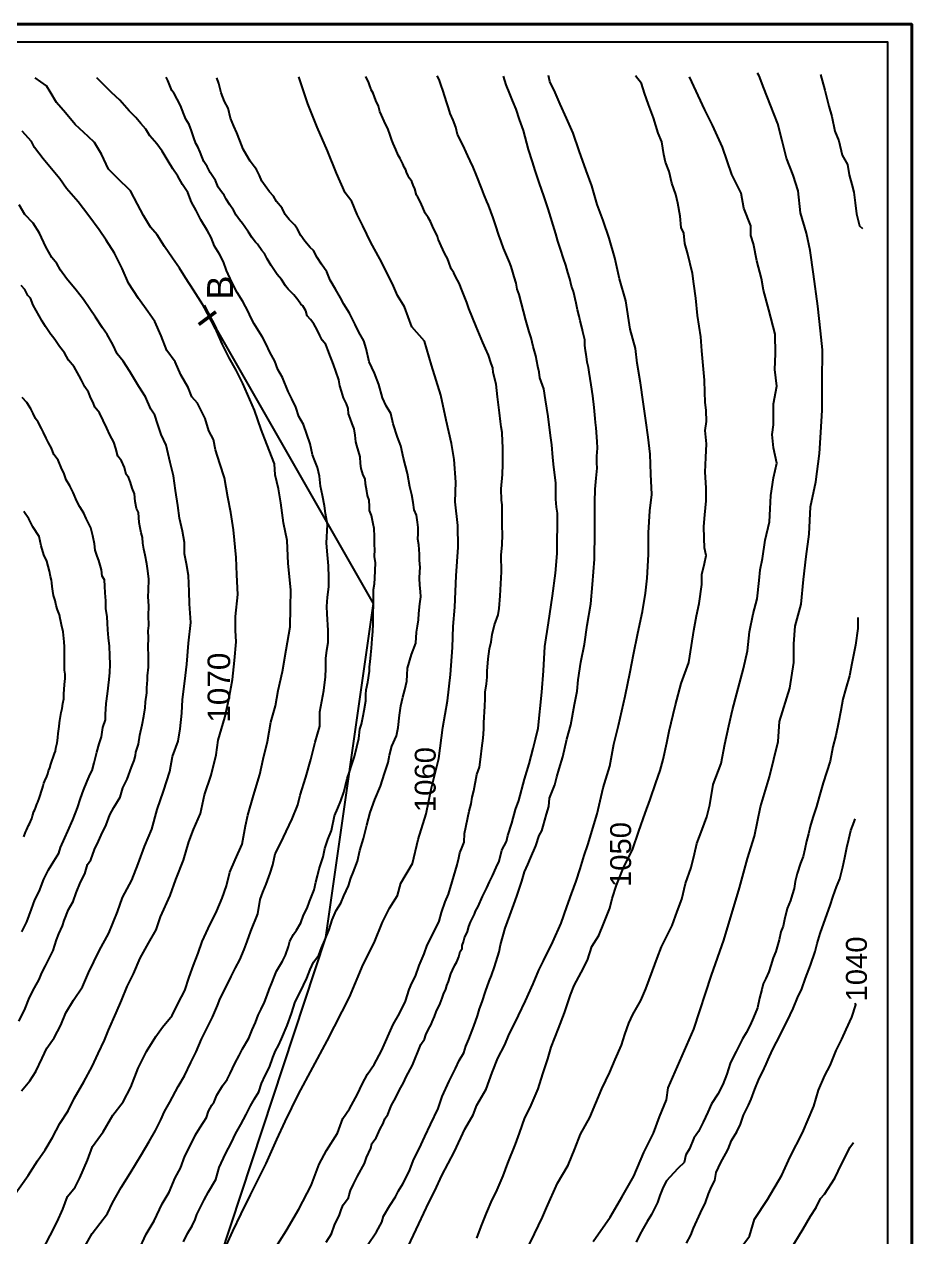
# Model space of a CAD drawing. Header units: millimetres. Extents: x 19067981 to 38137102, y 2652003 to 2652615.
# Drawn here: x 19068195.09 to 19068205.61, y 2652479.36 to 2652493.74 of the extents above; entities that cross this region are included whole.
import ezdxf

# ---------------------------------------------------------------- set-up
doc = ezdxf.new("R2010")
doc.units = ezdxf.units.MM
doc.layers.add('Layer1', color=7, linetype='Continuous', lineweight=50)
doc.styles.get("Standard").update_dxf_attribs({"font": 'arial.ttf'})

msp = doc.modelspace()

# ---------------------------------------------------------------- linework, layer by layer
at = {"color": 0, "lineweight": 40, "ltscale": 0.2}
msp.add_lwpolyline([(19068184.614, 2652493.739), (19068205.614, 2652493.739), (19068205.614, 2652464.039), (19068184.614, 2652464.039), (19068184.614, 2652493.739)], dxfattribs=at)
for points in [[(19068185.114, 2652465.013), (19068185.114, 2652493.532), (19068205.327, 2652493.532), (19068205.327, 2652465.013), (19068185.114, 2652465.013)], [(19068185.114, 2652465.013), (19068185.114, 2652493.532), (19068205.327, 2652493.532), (19068205.327, 2652465.013), (19068185.114, 2652465.013)], [(19068195.298, 2652479.186), (19068195.399, 2652479.375), (19068195.481, 2652479.539), (19068195.547, 2652479.688), (19068195.605, 2652479.837), (19068195.695, 2652479.948), (19068195.751, 2652480.058), (19068195.839, 2652480.271), (19068195.9, 2652480.43), (19068196.026, 2652480.607), (19068196.14, 2652480.804), (19068196.262, 2652480.961), (19068196.354, 2652481.134), (19068196.441, 2652481.359), (19068196.539, 2652481.558), (19068196.649, 2652481.735), (19068196.728, 2652481.848), (19068196.843, 2652481.983), (19068196.917, 2652482.13), (19068196.996, 2652482.28), (19068197.046, 2652482.439), (19068197.096, 2652482.582), (19068197.152, 2652482.725), (19068197.202, 2652482.863), (19068197.272, 2652483.018), (19068197.376, 2652483.226), (19068197.438, 2652483.375), (19068197.49, 2652483.521), (19068197.529, 2652483.684), (19068197.591, 2652483.829), (19068197.675, 2652484.018), (19068197.715, 2652484.233), (19068197.743, 2652484.361), (19068197.808, 2652484.593), (19068197.883, 2652484.844), (19068197.925, 2652485.025), (19068197.973, 2652485.232), (19068198.013, 2652485.463), (19068198.07, 2652485.655), (19068198.1, 2652485.838), (19068198.154, 2652486.063), (19068198.198, 2652486.322), (19068198.242, 2652486.592), (19068198.246, 2652486.817), (19068198.252, 2652487.034), (19068198.22, 2652487.343), (19068198.208, 2652487.616), (19068198.164, 2652487.827), (19068198.134, 2652488.062), (19068198.106, 2652488.229), (19068198.064, 2652488.396), (19068198.058, 2652488.528), (19068197.968, 2652488.759), (19068197.901, 2652488.934), (19068197.821, 2652489.163), (19068197.681, 2652489.48), (19068197.605, 2652489.638), (19068197.521, 2652489.785), (19068197.441, 2652489.94), (19068197.37, 2652490.105), (19068197.292, 2652490.263), (19068197.209, 2652490.41), (19068197.096, 2652490.587), (19068197.004, 2652490.732), (19068196.93, 2652490.848), (19068196.849, 2652490.965), (19068196.753, 2652491.102), (19068196.666, 2652491.241), (19068196.589, 2652491.332), (19068196.505, 2652491.47), (19068196.433, 2652491.605), (19068196.351, 2652491.762), (19068196.194, 2652491.918), (19068196.088, 2652492.019), (19068196.006, 2652492.198), (19068195.924, 2652492.337), (19068195.847, 2652492.409), (19068195.695, 2652492.552), (19068195.58, 2652492.687), (19068195.474, 2652492.811), (19068195.398, 2652492.936), (19068195.356, 2652493.008), (19068195.22, 2652493.105)], [(19068195.813, 2652479.252), (19068195.895, 2652479.398), (19068196.078, 2652479.635), (19068196.135, 2652479.764), (19068196.24, 2652479.944), (19068196.346, 2652480.115), (19068196.482, 2652480.338), (19068196.57, 2652480.49), (19068196.646, 2652480.621), (19068196.711, 2652480.748), (19068196.754, 2652480.847), (19068196.815, 2652480.958), (19068196.915, 2652481.142), (19068196.989, 2652481.271), (19068197.064, 2652481.427), (19068197.128, 2652481.554), (19068197.194, 2652481.705), (19068197.323, 2652481.966), (19068197.383, 2652482.105), (19068197.414, 2652482.185), (19068197.494, 2652482.341), (19068197.544, 2652482.449), (19068197.596, 2652482.548), (19068197.648, 2652482.645), (19068197.697, 2652482.767), (19068197.735, 2652482.861), (19068197.777, 2652482.983), (19068197.859, 2652483.191), (19068197.888, 2652483.359), (19068197.92, 2652483.446), (19068197.961, 2652483.543), (19068198.006, 2652483.672), (19068198.039, 2652483.771), (19068198.065, 2652483.9), (19068198.132, 2652484.033), (19068198.195, 2652484.165), (19068198.266, 2652484.315), (19068198.335, 2652484.481), (19068198.361, 2652484.598), (19068198.428, 2652484.81), (19068198.49, 2652485.019), (19068198.54, 2652485.224), (19068198.594, 2652485.416), (19068198.597, 2652485.586), (19068198.643, 2652485.84), (19068198.664, 2652486), (19068198.666, 2652486.099), (19068198.668, 2652486.217), (19068198.678, 2652486.318), (19068198.694, 2652486.406), (19068198.695, 2652486.55), (19068198.684, 2652486.748), (19068198.678, 2652486.836), (19068198.686, 2652486.946), (19068198.703, 2652487.066), (19068198.701, 2652487.18), (19068198.7, 2652487.318), (19068198.688, 2652487.448), (19068198.674, 2652487.587), (19068198.687, 2652487.808), (19068198.662, 2652487.938), (19068198.651, 2652488.028), (19068198.628, 2652488.151), (19068198.602, 2652488.261), (19068198.592, 2652488.379), (19068198.566, 2652488.481), (19068198.535, 2652488.561), (19068198.508, 2652488.634), (19068198.482, 2652488.764), (19068198.442, 2652488.88), (19068198.402, 2652488.992), (19068198.348, 2652489.088), (19068198.309, 2652489.197), (19068198.264, 2652489.296), (19068198.218, 2652489.384), (19068198.152, 2652489.549), (19068198.099, 2652489.643), (19068198.063, 2652489.744), (19068198.004, 2652489.852), (19068197.961, 2652489.947), (19068197.916, 2652490.029), (19068197.869, 2652490.104), (19068197.817, 2652490.185), (19068197.776, 2652490.261), (19068197.745, 2652490.332), (19068197.683, 2652490.452), (19068197.617, 2652490.558), (19068197.553, 2652490.681), (19068197.489, 2652490.818), (19068197.453, 2652490.923), (19068197.405, 2652491.013), (19068197.345, 2652491.109), (19068197.308, 2652491.21), (19068197.262, 2652491.289), (19068197.186, 2652491.421), (19068197.129, 2652491.531), (19068197.072, 2652491.631), (19068197.029, 2652491.742), (19068196.967, 2652491.84), (19068196.912, 2652491.939), (19068196.854, 2652492.023), (19068196.798, 2652492.117), (19068196.724, 2652492.233), (19068196.661, 2652492.319), (19068196.58, 2652492.414), (19068196.531, 2652492.493), (19068196.474, 2652492.563), (19068196.412, 2652492.635), (19068196.335, 2652492.712), (19068196.224, 2652492.839), (19068196.127, 2652492.928), (19068196.049, 2652493.004), (19068195.953, 2652493.102)], [(19068196.447, 2652479.195), (19068196.538, 2652479.39), (19068196.631, 2652479.548), (19068196.727, 2652479.752), (19068196.807, 2652479.888), (19068196.881, 2652480.06), (19068196.943, 2652480.176), (19068196.996, 2652480.317), (19068197.068, 2652480.461), (19068197.122, 2652480.57), (19068197.173, 2652480.653), (19068197.215, 2652480.721), (19068197.253, 2652480.775), (19068197.277, 2652480.849), (19068197.316, 2652480.921), (19068197.341, 2652480.961), (19068197.374, 2652481.041), (19068197.44, 2652481.15), (19068197.496, 2652481.226), (19068197.534, 2652481.298), (19068197.589, 2652481.417), (19068197.638, 2652481.511), (19068197.677, 2652481.588), (19068197.755, 2652481.715), (19068197.792, 2652481.813), (19068197.833, 2652481.903), (19068197.865, 2652481.988), (19068197.9, 2652482.06), (19068197.938, 2652482.144), (19068197.972, 2652482.224), (19068197.994, 2652482.291), (19068198.032, 2652482.379), (19068198.058, 2652482.451), (19068198.083, 2652482.512), (19068198.119, 2652482.568), (19068198.153, 2652482.627), (19068198.188, 2652482.7), (19068198.223, 2652482.802), (19068198.241, 2652482.865), (19068198.283, 2652482.946), (19068198.318, 2652482.996), (19068198.369, 2652483.082), (19068198.403, 2652483.176), (19068198.444, 2652483.256), (19068198.472, 2652483.337), (19068198.527, 2652483.473), (19068198.55, 2652483.566), (19068198.567, 2652483.642), (19068198.586, 2652483.723), (19068198.634, 2652483.868), (19068198.655, 2652483.965), (19068198.691, 2652484.072), (19068198.732, 2652484.178), (19068198.769, 2652484.353), (19068198.81, 2652484.443), (19068198.843, 2652484.531), (19068198.88, 2652484.634), (19068198.9, 2652484.712), (19068198.92, 2652484.795), (19068198.947, 2652484.875), (19068198.971, 2652484.948), (19068199.005, 2652485.056), (19068199.033, 2652485.169), (19068199.057, 2652485.271), (19068199.071, 2652485.379), (19068199.091, 2652485.44), (19068199.11, 2652485.54), (19068199.123, 2652485.603), (19068199.139, 2652485.716), (19068199.141, 2652485.792), (19068199.144, 2652485.848), (19068199.166, 2652485.939), (19068199.184, 2652486.068), (19068199.184, 2652486.119), (19068199.193, 2652486.179), (19068199.201, 2652486.262), (19068199.207, 2652486.342), (19068199.217, 2652486.45), (19068199.223, 2652486.537), (19068199.227, 2652486.628), (19068199.226, 2652486.712), (19068199.228, 2652486.754), (19068199.23, 2652486.855), (19068199.231, 2652486.941), (19068199.231, 2652487.037), (19068199.243, 2652487.104), (19068199.249, 2652487.171), (19068199.252, 2652487.261), (19068199.254, 2652487.354), (19068199.245, 2652487.426), (19068199.246, 2652487.511), (19068199.243, 2652487.564), (19068199.243, 2652487.666), (19068199.239, 2652487.758), (19068199.227, 2652487.815), (19068199.217, 2652487.873), (19068199.207, 2652487.915), (19068199.184, 2652487.974), (19068199.186, 2652488.022), (19068199.179, 2652488.096), (19068199.162, 2652488.149), (19068199.151, 2652488.204), (19068199.135, 2652488.288), (19068199.132, 2652488.349), (19068199.109, 2652488.393), (19068199.087, 2652488.472), (19068199.077, 2652488.532), (19068199.072, 2652488.611), (19068199.052, 2652488.677), (19068199.036, 2652488.743), (19068199.024, 2652488.786), (19068199.016, 2652488.867), (19068199.001, 2652488.941), (19068198.978, 2652489.002), (19068198.957, 2652489.066), (19068198.935, 2652489.121), (19068198.93, 2652489.181), (19068198.911, 2652489.237), (19068198.877, 2652489.31), (19068198.853, 2652489.387), (19068198.834, 2652489.453), (19068198.82, 2652489.523), (19068198.787, 2652489.627), (19068198.759, 2652489.704), (19068198.736, 2652489.754), (19068198.72, 2652489.794), (19068198.691, 2652489.878), (19068198.668, 2652489.94), (19068198.623, 2652489.994), (19068198.595, 2652490.05), (19068198.565, 2652490.116), (19068198.524, 2652490.186), (19068198.484, 2652490.239), (19068198.447, 2652490.28), (19068198.428, 2652490.341), (19068198.395, 2652490.4), (19068198.372, 2652490.42), (19068198.333, 2652490.471), (19068198.288, 2652490.529), (19068198.221, 2652490.598), (19068198.19, 2652490.639), (19068198.141, 2652490.712), (19068198.091, 2652490.771), (19068198.049, 2652490.832), (19068198.018, 2652490.878), (19068197.972, 2652490.958), (19068197.938, 2652491.021), (19068197.906, 2652491.057), (19068197.858, 2652491.13), (19068197.832, 2652491.153), (19068197.795, 2652491.207), (19068197.748, 2652491.275), (19068197.706, 2652491.335), (19068197.677, 2652491.376), (19068197.642, 2652491.421), (19068197.605, 2652491.477), (19068197.571, 2652491.535), (19068197.53, 2652491.598), (19068197.486, 2652491.666), (19068197.46, 2652491.712), (19068197.428, 2652491.752), (19068197.391, 2652491.808), (19068197.357, 2652491.885), (19068197.32, 2652491.947), (19068197.295, 2652491.981), (19068197.258, 2652492.054), (19068197.219, 2652492.111), (19068197.198, 2652492.169), (19068197.177, 2652492.222), (19068197.149, 2652492.284), (19068197.125, 2652492.323), (19068197.1, 2652492.393), (19068197.075, 2652492.476), (19068197.048, 2652492.549), (19068197.005, 2652492.612), (19068196.981, 2652492.672), (19068196.944, 2652492.775), (19068196.902, 2652492.851), (19068196.868, 2652492.916), (19068196.84, 2652492.953), (19068196.795, 2652493.07), (19068196.775, 2652493.113)], [(19068196.977, 2652479.302), (19068197.027, 2652479.4), (19068197.08, 2652479.49), (19068197.119, 2652479.567), (19068197.138, 2652479.623), (19068197.174, 2652479.697), (19068197.223, 2652479.799), (19068197.276, 2652479.893), (19068197.362, 2652480.04), (19068197.4, 2652480.183), (19068197.478, 2652480.346), (19068197.548, 2652480.478), (19068197.596, 2652480.58), (19068197.659, 2652480.693), (19068197.722, 2652480.809), (19068197.773, 2652480.915), (19068197.82, 2652480.996), (19068197.873, 2652481.081), (19068197.904, 2652481.18), (19068197.946, 2652481.274), (19068197.998, 2652481.371), (19068198.04, 2652481.487), (19068198.07, 2652481.565), (19068198.104, 2652481.627), (19068198.139, 2652481.708), (19068198.207, 2652481.866), (19068198.261, 2652482.007), (19068198.304, 2652482.147), (19068198.341, 2652482.22), (19068198.402, 2652482.345), (19068198.443, 2652482.429), (19068198.48, 2652482.532), (19068198.522, 2652482.616), (19068198.582, 2652482.699), (19068198.617, 2652482.787), (19068198.655, 2652482.879), (19068198.708, 2652483.006), (19068198.741, 2652483.118), (19068198.789, 2652483.23), (19068198.845, 2652483.317), (19068198.879, 2652483.405), (19068198.937, 2652483.522), (19068198.964, 2652483.614), (19068198.989, 2652483.682), (19068199.042, 2652483.816), (19068199.068, 2652483.943), (19068199.112, 2652484.082), (19068199.153, 2652484.24), (19068199.192, 2652484.393), (19068199.247, 2652484.545), (19068199.313, 2652484.705), (19068199.361, 2652484.855), (19068199.407, 2652484.985), (19068199.42, 2652485.073), (19068199.449, 2652485.178), (19068199.504, 2652485.299), (19068199.525, 2652485.401), (19068199.542, 2652485.545), (19068199.557, 2652485.657), (19068199.58, 2652485.759), (19068199.605, 2652485.846), (19068199.627, 2652485.949), (19068199.63, 2652486.024), (19068199.636, 2652486.104), (19068199.683, 2652486.264), (19068199.734, 2652486.401), (19068199.743, 2652486.53), (19068199.754, 2652486.603), (19068199.764, 2652486.678), (19068199.768, 2652486.753), (19068199.782, 2652486.867), (19068199.793, 2652486.948), (19068199.788, 2652487.011), (19068199.782, 2652487.086), (19068199.779, 2652487.169), (19068199.78, 2652487.245), (19068199.784, 2652487.297), (19068199.777, 2652487.385), (19068199.778, 2652487.456), (19068199.77, 2652487.565), (19068199.759, 2652487.632), (19068199.761, 2652487.699), (19068199.761, 2652487.772), (19068199.754, 2652487.835), (19068199.742, 2652487.916), (19068199.715, 2652487.979), (19068199.701, 2652488.068), (19068199.687, 2652488.16), (19068199.663, 2652488.255), (19068199.636, 2652488.41), (19068199.587, 2652488.594), (19068199.556, 2652488.74), (19068199.515, 2652488.842), (19068199.466, 2652489.002), (19068199.437, 2652489.123), (19068199.381, 2652489.216), (19068199.337, 2652489.31), (19068199.297, 2652489.468), (19068199.243, 2652489.602), (19068199.18, 2652489.735), (19068199.143, 2652489.892), (19068199.116, 2652489.986), (19068199.059, 2652490.087), (19068199.013, 2652490.178), (19068198.947, 2652490.314), (19068198.882, 2652490.42), (19068198.841, 2652490.494), (19068198.782, 2652490.598), (19068198.718, 2652490.705), (19068198.679, 2652490.803), (19068198.615, 2652490.894), (19068198.565, 2652490.975), (19068198.522, 2652491.058), (19068198.481, 2652491.093), (19068198.418, 2652491.168), (19068198.369, 2652491.235), (19068198.331, 2652491.308), (19068198.298, 2652491.357), (19068198.232, 2652491.422), (19068198.186, 2652491.484), (19068198.15, 2652491.558), (19068198.082, 2652491.636), (19068198.045, 2652491.701), (19068197.999, 2652491.752), (19068197.949, 2652491.822), (19068197.908, 2652491.88), (19068197.882, 2652491.947), (19068197.846, 2652492.017), (19068197.815, 2652492.054), (19068197.771, 2652492.115), (19068197.731, 2652492.183), (19068197.687, 2652492.256), (19068197.647, 2652492.361), (19068197.61, 2652492.45), (19068197.577, 2652492.529), (19068197.538, 2652492.626), (19068197.507, 2652492.742), (19068197.464, 2652492.824), (19068197.427, 2652492.927), (19068197.397, 2652493.037), (19068197.375, 2652493.104)], [(19068197.449, 2652479.176), (19068197.564, 2652479.426), (19068197.663, 2652479.633), (19068197.774, 2652479.859), (19068197.96, 2652480.23), (19068198.086, 2652480.516), (19068198.184, 2652480.729), (19068198.341, 2652481.053), (19068198.683, 2652481.684), (19068198.948, 2652482.201), (19068199.109, 2652482.59), (19068199.24, 2652482.847), (19068199.338, 2652483.09), (19068199.422, 2652483.257), (19068199.517, 2652483.407), (19068199.557, 2652483.555), (19068199.694, 2652483.787), (19068199.763, 2652484.073), (19068199.857, 2652484.375), (19068199.921, 2652484.685), (19068200.005, 2652485.032), (19068200.053, 2652485.401), (19068200.109, 2652485.714), (19068200.146, 2652486.03), (19068200.167, 2652486.348), (19068200.178, 2652486.596), (19068200.195, 2652486.825), (19068200.214, 2652487.2), (19068200.237, 2652487.54), (19068200.23, 2652487.796), (19068200.2, 2652488.076), (19068200.209, 2652488.309), (19068200.188, 2652488.579), (19068200.158, 2652488.769), (19068200.092, 2652489.046), (19068200.03, 2652489.339), (19068199.919, 2652489.695), (19068199.837, 2652489.979), (19068199.686, 2652490.15), (19068199.601, 2652490.389), (19068199.516, 2652490.524), (19068199.457, 2652490.662), (19068199.306, 2652490.956), (19068199.2, 2652491.151), (19068199.106, 2652491.348), (19068199.038, 2652491.482), (19068198.975, 2652491.639), (19068198.897, 2652491.74), (19068198.795, 2652491.975), (19068198.687, 2652492.238), (19068198.562, 2652492.517), (19068198.454, 2652492.796), (19068198.347, 2652493.117)], [(19068198.045, 2652479.193), (19068198.197, 2652479.433), (19068198.345, 2652479.688), (19068198.491, 2652479.969), (19068198.588, 2652480.221), (19068198.673, 2652480.385), (19068198.805, 2652480.589), (19068198.868, 2652480.764), (19068198.948, 2652480.878), (19068199.042, 2652481.05), (19068199.096, 2652481.17), (19068199.162, 2652481.288), (19068199.239, 2652481.405), (19068199.328, 2652481.565), (19068199.464, 2652481.879), (19068199.539, 2652482.008), (19068199.613, 2652482.154), (19068199.655, 2652482.294), (19068199.688, 2652482.367), (19068199.731, 2652482.45), (19068199.773, 2652482.578), (19068199.831, 2652482.714), (19068199.87, 2652482.82), (19068199.957, 2652482.988), (19068200.01, 2652483.103), (19068200.039, 2652483.207), (19068200.083, 2652483.332), (19068200.12, 2652483.425), (19068200.165, 2652483.571), (19068200.225, 2652483.77), (19068200.242, 2652483.853), (19068200.254, 2652483.914), (19068200.282, 2652483.979), (19068200.305, 2652484.041), (19068200.309, 2652484.142), (19068200.368, 2652484.408), (19068200.389, 2652484.493), (19068200.402, 2652484.574), (19068200.42, 2652484.647), (19068200.458, 2652484.841), (19068200.487, 2652484.931), (19068200.506, 2652485.053), (19068200.515, 2652485.154), (19068200.531, 2652485.273), (19068200.54, 2652485.379), (19068200.54, 2652485.456), (19068200.553, 2652485.653), (19068200.554, 2652485.738), (19068200.557, 2652485.818), (19068200.571, 2652485.918), (19068200.58, 2652485.998), (19068200.58, 2652486.069), (19068200.591, 2652486.215), (19068200.606, 2652486.331), (19068200.629, 2652486.416), (19068200.639, 2652486.504), (19068200.665, 2652486.619), (19068200.71, 2652486.734), (19068200.723, 2652486.809), (19068200.735, 2652486.963), (19068200.748, 2652487.246), (19068200.746, 2652487.444), (19068200.757, 2652487.565), (19068200.76, 2652487.688), (19068200.759, 2652487.791), (19068200.758, 2652487.88), (19068200.756, 2652488.04), (19068200.748, 2652488.094), (19068200.746, 2652488.228), (19068200.76, 2652488.4), (19068200.765, 2652488.524), (19068200.764, 2652488.724), (19068200.762, 2652488.791), (19068200.756, 2652488.896), (19068200.744, 2652488.965), (19068200.737, 2652489.027), (19068200.727, 2652489.13), (19068200.702, 2652489.319), (19068200.686, 2652489.471), (19068200.652, 2652489.609), (19068200.646, 2652489.666), (19068200.629, 2652489.718), (19068200.597, 2652489.816), (19068200.559, 2652489.893), (19068200.529, 2652489.966), (19068200.451, 2652490.155), (19068200.363, 2652490.37), (19068200.337, 2652490.441), (19068200.324, 2652490.48), (19068200.283, 2652490.579), (19068200.267, 2652490.619), (19068200.25, 2652490.662), (19068200.206, 2652490.747), (19068200.184, 2652490.791), (19068200.154, 2652490.84), (19068200.124, 2652490.918), (19068200.111, 2652490.96), (19068200.095, 2652490.989), (19068200.068, 2652491.032), (19068200.017, 2652491.148), (19068200, 2652491.192), (19068199.989, 2652491.222), (19068199.968, 2652491.273), (19068199.943, 2652491.315), (19068199.906, 2652491.399), (19068199.879, 2652491.448), (19068199.846, 2652491.5), (19068199.818, 2652491.566), (19068199.787, 2652491.639), (19068199.758, 2652491.689), (19068199.743, 2652491.713), (19068199.721, 2652491.789), (19068199.704, 2652491.83), (19068199.686, 2652491.876), (19068199.655, 2652491.918), (19068199.643, 2652491.943), (19068199.625, 2652491.986), (19068199.614, 2652492.013), (19068199.596, 2652492.045), (19068199.579, 2652492.082), (19068199.548, 2652492.146), (19068199.526, 2652492.187), (19068199.496, 2652492.253), (19068199.465, 2652492.325), (19068199.45, 2652492.363), (19068199.43, 2652492.424), (19068199.401, 2652492.501), (19068199.38, 2652492.545), (19068199.36, 2652492.588), (19068199.328, 2652492.659), (19068199.308, 2652492.705), (19068199.292, 2652492.767), (19068199.259, 2652492.836), (19068199.229, 2652492.922), (19068199.203, 2652492.963), (19068199.199, 2652492.977), (19068199.19, 2652493.008), (19068199.176, 2652493.043), (19068199.141, 2652493.119)], [(19068198.67, 2652479.296), (19068198.733, 2652479.397), (19068198.771, 2652479.497), (19068198.829, 2652479.621), (19068198.848, 2652479.679), (19068198.871, 2652479.738), (19068198.934, 2652479.823), (19068198.943, 2652479.86), (19068198.959, 2652479.909), (19068198.994, 2652479.985), (19068199.042, 2652480.081), (19068199.124, 2652480.23), (19068199.149, 2652480.301), (19068199.202, 2652480.411), (19068199.211, 2652480.468), (19068199.265, 2652480.533), (19068199.312, 2652480.639), (19068199.345, 2652480.703), (19068199.367, 2652480.76), (19068199.401, 2652480.812), (19068199.429, 2652480.881), (19068199.447, 2652480.92), (19068199.494, 2652481.006), (19068199.54, 2652481.102), (19068199.589, 2652481.187), (19068199.621, 2652481.258), (19068199.693, 2652481.394), (19068199.793, 2652481.64), (19068199.836, 2652481.705), (19068199.852, 2652481.755), (19068199.885, 2652481.822), (19068199.915, 2652481.876), (19068199.928, 2652481.91), (19068199.955, 2652481.974), (19068199.975, 2652482.027), (19068200.022, 2652482.128), (19068200.047, 2652482.19), (19068200.061, 2652482.239), (19068200.091, 2652482.295), (19068200.102, 2652482.342), (19068200.121, 2652482.389), (19068200.149, 2652482.477), (19068200.167, 2652482.521), (19068200.196, 2652482.581), (19068200.218, 2652482.62), (19068200.244, 2652482.68), (19068200.26, 2652482.743), (19068200.282, 2652482.78), (19068200.284, 2652482.815), (19068200.299, 2652482.859), (19068200.312, 2652482.907), (19068200.348, 2652482.98), (19068200.364, 2652483.038), (19068200.384, 2652483.09), (19068200.407, 2652483.139), (19068200.431, 2652483.186), (19068200.443, 2652483.223), (19068200.458, 2652483.251), (19068200.472, 2652483.276), (19068200.523, 2652483.396), (19068200.577, 2652483.499), (19068200.607, 2652483.568), (19068200.644, 2652483.641), (19068200.685, 2652483.739), (19068200.721, 2652483.813), (19068200.754, 2652483.944), (19068200.807, 2652484.049), (19068200.825, 2652484.118), (19068200.871, 2652484.264), (19068200.916, 2652484.429), (19068200.955, 2652484.536), (19068201.022, 2652484.789), (19068201.079, 2652484.967), (19068201.125, 2652485.152), (19068201.152, 2652485.26), (19068201.184, 2652485.39), (19068201.226, 2652485.819), (19068201.248, 2652486.07), (19068201.264, 2652486.359), (19068201.306, 2652486.642), (19068201.354, 2652486.961), (19068201.388, 2652487.231), (19068201.411, 2652487.465), (19068201.415, 2652487.941), (19068201.403, 2652488.011), (19068201.393, 2652488.109), (19068201.392, 2652488.302), (19068201.372, 2652488.488), (19068201.357, 2652488.602), (19068201.345, 2652488.752), (19068201.332, 2652488.863), (19068201.303, 2652489.086), (19068201.27, 2652489.284), (19068201.251, 2652489.414), (19068201.206, 2652489.546), (19068201.195, 2652489.612), (19068201.181, 2652489.681), (19068201.158, 2652489.808), (19068201.127, 2652489.916), (19068201.1, 2652490.02), (19068201.077, 2652490.09), (19068201.038, 2652490.228), (19068200.96, 2652490.534), (19068200.936, 2652490.599), (19068200.923, 2652490.667), (19068200.9, 2652490.743), (19068200.885, 2652490.799), (19068200.864, 2652490.868), (19068200.843, 2652490.919), (19068200.774, 2652491.085), (19068200.744, 2652491.163), (19068200.718, 2652491.238), (19068200.679, 2652491.36), (19068200.651, 2652491.444), (19068200.594, 2652491.594), (19068200.574, 2652491.638), (19068200.542, 2652491.724), (19068200.515, 2652491.788), (19068200.45, 2652491.957), (19068200.413, 2652492.045), (19068200.379, 2652492.121), (19068200.349, 2652492.178), (19068200.329, 2652492.223), (19068200.296, 2652492.301), (19068200.229, 2652492.43), (19068200.209, 2652492.518), (19068200.178, 2652492.602), (19068200.139, 2652492.681), (19068200.12, 2652492.748), (19068200.103, 2652492.806), (19068200.055, 2652492.958), (19068200.034, 2652493.011), (19068200.011, 2652493.084), (19068199.986, 2652493.126)], [(19068199.159, 2652479.263), (19068199.268, 2652479.419), (19068199.329, 2652479.532), (19068199.35, 2652479.605), (19068199.425, 2652479.731), (19068199.491, 2652479.836), (19068199.528, 2652479.904), (19068199.58, 2652479.99), (19068199.654, 2652480.136), (19068199.711, 2652480.279), (19068199.772, 2652480.404), (19068199.842, 2652480.55), (19068199.907, 2652480.694), (19068199.997, 2652480.883), (19068200.047, 2652481.025), (19068200.128, 2652481.204), (19068200.206, 2652481.356), (19068200.247, 2652481.452), (19068200.302, 2652481.543), (19068200.325, 2652481.619), (19068200.364, 2652481.705), (19068200.421, 2652481.859), (19068200.466, 2652481.98), (19068200.488, 2652482.064), (19068200.521, 2652482.146), (19068200.558, 2652482.271), (19068200.605, 2652482.391), (19068200.633, 2652482.458), (19068200.665, 2652482.56), (19068200.721, 2652482.739), (19068200.738, 2652482.823), (19068200.795, 2652483.02), (19068200.849, 2652483.169), (19068200.896, 2652483.301), (19068200.933, 2652483.401), (19068200.99, 2652483.578), (19068201.024, 2652483.69), (19068201.062, 2652483.776), (19068201.094, 2652483.849), (19068201.155, 2652483.997), (19068201.197, 2652484.121), (19068201.226, 2652484.175), (19068201.243, 2652484.229), (19068201.284, 2652484.372), (19068201.309, 2652484.461), (19068201.32, 2652484.563), (19068201.383, 2652484.721), (19068201.406, 2652484.815), (19068201.432, 2652484.908), (19068201.475, 2652485.052), (19068201.523, 2652485.261), (19068201.573, 2652485.431), (19068201.615, 2652485.674), (19068201.648, 2652485.83), (19068201.658, 2652485.966), (19068201.692, 2652486.173), (19068201.735, 2652486.389), (19068201.764, 2652486.613), (19068201.807, 2652486.865), (19068201.827, 2652487.096), (19068201.851, 2652487.397), (19068201.858, 2652487.725), (19068201.857, 2652487.868), (19068201.857, 2652488.07), (19068201.861, 2652488.227), (19068201.873, 2652488.356), (19068201.884, 2652488.473), (19068201.879, 2652488.537), (19068201.88, 2652488.617), (19068201.886, 2652488.713), (19068201.883, 2652488.79), (19068201.872, 2652488.952), (19068201.864, 2652489.017), (19068201.861, 2652489.065), (19068201.85, 2652489.194), (19068201.831, 2652489.333), (19068201.812, 2652489.464), (19068201.791, 2652489.613), (19068201.78, 2652489.668), (19068201.767, 2652489.73), (19068201.76, 2652489.767), (19068201.754, 2652489.823), (19068201.744, 2652489.868), (19068201.738, 2652489.935), (19068201.736, 2652489.997), (19068201.714, 2652490.09), (19068201.707, 2652490.13), (19068201.682, 2652490.224), (19068201.67, 2652490.278), (19068201.652, 2652490.353), (19068201.636, 2652490.431), (19068201.602, 2652490.568), (19068201.578, 2652490.635), (19068201.558, 2652490.719), (19068201.535, 2652490.796), (19068201.511, 2652490.881), (19068201.486, 2652490.961), (19068201.449, 2652491.073), (19068201.419, 2652491.168), (19068201.394, 2652491.255), (19068201.304, 2652491.552), (19068201.257, 2652491.694), (19068201.197, 2652491.864), (19068201.149, 2652492.004), (19068201.116, 2652492.108), (19068201.069, 2652492.255), (19068201.01, 2652492.481), (19068200.965, 2652492.609), (19068200.923, 2652492.733), (19068200.88, 2652492.836), (19068200.85, 2652492.915), (19068200.805, 2652493.02), (19068200.772, 2652493.123)], [(19068199.642, 2652479.245), (19068199.768, 2652479.513), (19068199.888, 2652479.768), (19068199.958, 2652479.907), (19068200.041, 2652480.086), (19068200.194, 2652480.373), (19068200.316, 2652480.637), (19068200.413, 2652480.805), (19068200.458, 2652480.922), (19068200.568, 2652481.111), (19068200.637, 2652481.308), (19068200.705, 2652481.479), (19068200.789, 2652481.637), (19068200.832, 2652481.744), (19068200.953, 2652481.985), (19068201.035, 2652482.158), (19068201.124, 2652482.359), (19068201.194, 2652482.522), (19068201.247, 2652482.633), (19068201.36, 2652482.86), (19068201.457, 2652483.08), (19068201.526, 2652483.275), (19068201.579, 2652483.428), (19068201.635, 2652483.577), (19068201.682, 2652483.723), (19068201.73, 2652483.882), (19068201.774, 2652484.009), (19068201.883, 2652484.376), (19068201.957, 2652484.683), (19068202.036, 2652484.94), (19068202.082, 2652485.201), (19068202.135, 2652485.425), (19068202.215, 2652485.771), (19068202.274, 2652486.061), (19068202.316, 2652486.265), (19068202.365, 2652486.519), (19068202.42, 2652486.776), (19068202.456, 2652486.992), (19068202.477, 2652487.17), (19068202.491, 2652487.45), (19068202.492, 2652487.71), (19068202.508, 2652487.968), (19068202.532, 2652488.163), (19068202.52, 2652488.402), (19068202.511, 2652488.642), (19068202.489, 2652488.844), (19068202.46, 2652489.039), (19068202.431, 2652489.26), (19068202.396, 2652489.485), (19068202.359, 2652489.722), (19068202.338, 2652489.893), (19068202.275, 2652490.123), (19068202.223, 2652490.459), (19068202.147, 2652490.721), (19068202.092, 2652490.968), (19068202.026, 2652491.201), (19068201.955, 2652491.41), (19068201.885, 2652491.601), (19068201.82, 2652491.821), (19068201.754, 2652492.006), (19068201.669, 2652492.238), (19068201.6, 2652492.447), (19068201.52, 2652492.626), (19068201.447, 2652492.79), (19068201.387, 2652492.93), (19068201.322, 2652493.06), (19068201.306, 2652493.133)], [(19068200.456, 2652479.344), (19068200.509, 2652479.484), (19068200.573, 2652479.64), (19068200.64, 2652479.798), (19068200.688, 2652479.888), (19068200.771, 2652480.082), (19068200.825, 2652480.234), (19068200.917, 2652480.458), (19068200.965, 2652480.589), (19068201.025, 2652480.773), (19068201.089, 2652480.893), (19068201.184, 2652481.116), (19068201.239, 2652481.293), (19068201.299, 2652481.47), (19068201.338, 2652481.608), (19068201.427, 2652481.829), (19068201.495, 2652482.018), (19068201.567, 2652482.229), (19068201.613, 2652482.34), (19068201.696, 2652482.495), (19068201.77, 2652482.64), (19068201.822, 2652482.803), (19068201.902, 2652482.934), (19068201.962, 2652483.08), (19068202.033, 2652483.258), (19068202.063, 2652483.372), (19068202.114, 2652483.531), (19068202.202, 2652483.749), (19068202.301, 2652483.948), (19068202.38, 2652484.171), (19068202.453, 2652484.385), (19068202.511, 2652484.546), (19068202.579, 2652484.743), (19068202.631, 2652484.89), (19068202.666, 2652485.02), (19068202.712, 2652485.216), (19068202.738, 2652485.358), (19068202.784, 2652485.554), (19068202.811, 2652485.668), (19068202.882, 2652485.922), (19068202.971, 2652486.17), (19068203.001, 2652486.371), (19068203.031, 2652486.55), (19068203.061, 2652486.725), (19068203.094, 2652486.871), (19068203.125, 2652487.095), (19068203.125, 2652487.215), (19068203.158, 2652487.343), (19068203.176, 2652487.44), (19068203.155, 2652487.532), (19068203.153, 2652487.645), (19068203.15, 2652487.783), (19068203.16, 2652487.923), (19068203.178, 2652488.086), (19068203.176, 2652488.24), (19068203.165, 2652488.427), (19068203.174, 2652488.602), (19068203.18, 2652488.762), (19068203.165, 2652488.923), (19068203.181, 2652489.027), (19068203.178, 2652489.157), (19068203.165, 2652489.257), (19068203.16, 2652489.378), (19068203.157, 2652489.519), (19068203.15, 2652489.606), (19068203.125, 2652489.866), (19068203.114, 2652490.034), (19068203.072, 2652490.285), (19068203.054, 2652490.492), (19068203.029, 2652490.661), (19068203.015, 2652490.784), (19068202.954, 2652491.028), (19068202.924, 2652491.14), (19068202.912, 2652491.26), (19068202.88, 2652491.329), (19068202.868, 2652491.464), (19068202.84, 2652491.618), (19068202.818, 2652491.719), (19068202.769, 2652491.855), (19068202.737, 2652491.993), (19068202.695, 2652492.105), (19068202.675, 2652492.193), (19068202.65, 2652492.346), (19068202.607, 2652492.446), (19068202.553, 2652492.63), (19068202.494, 2652492.786), (19068202.446, 2652492.922), (19068202.409, 2652493.035), (19068202.34, 2652493.127)], [(19068201.06, 2652479.235), (19068201.14, 2652479.396), (19068201.234, 2652479.595), (19068201.283, 2652479.702), (19068201.412, 2652479.996), (19068201.539, 2652480.208), (19068201.62, 2652480.402), (19068201.687, 2652480.576), (19068201.796, 2652480.777), (19068201.938, 2652481.116), (19068202.035, 2652481.312), (19068202.097, 2652481.462), (19068202.171, 2652481.631), (19068202.213, 2652481.759), (19068202.26, 2652481.893), (19068202.307, 2652481.997), (19068202.402, 2652482.163), (19068202.462, 2652482.3), (19068202.541, 2652482.514), (19068202.594, 2652482.664), (19068202.646, 2652482.798), (19068202.717, 2652482.943), (19068202.773, 2652483.052), (19068202.833, 2652483.219), (19068202.887, 2652483.363), (19068202.933, 2652483.551), (19068202.998, 2652483.741), (19068203.038, 2652483.902), (19068203.067, 2652484.023), (19068203.128, 2652484.19), (19068203.185, 2652484.34), (19068203.219, 2652484.483), (19068203.261, 2652484.725), (19068203.353, 2652484.972), (19068203.397, 2652485.203), (19068203.447, 2652485.421), (19068203.487, 2652485.609), (19068203.54, 2652485.801), (19068203.618, 2652486.101), (19068203.665, 2652486.309), (19068203.689, 2652486.534), (19068203.734, 2652486.748), (19068203.781, 2652486.927), (19068203.803, 2652487.141), (19068203.817, 2652487.269), (19068203.846, 2652487.403), (19068203.875, 2652487.622), (19068203.926, 2652487.837), (19068203.935, 2652487.993), (19068203.944, 2652488.151), (19068203.975, 2652488.361), (19068204.015, 2652488.535), (19068203.973, 2652488.716), (19068203.959, 2652488.875), (19068203.973, 2652488.988), (19068203.975, 2652489.237), (19068204.013, 2652489.447), (19068203.991, 2652489.646), (19068204, 2652489.831), (19068203.993, 2652490.065), (19068203.919, 2652490.353), (19068203.855, 2652490.585), (19068203.832, 2652490.723), (19068203.779, 2652490.935), (19068203.738, 2652491.136), (19068203.705, 2652491.235), (19068203.706, 2652491.35), (19068203.623, 2652491.559), (19068203.593, 2652491.734), (19068203.479, 2652491.957), (19068203.37, 2652492.283), (19068203.253, 2652492.542), (19068203.161, 2652492.726), (19068202.978, 2652493.117)], [(19068201.837, 2652479.306), (19068202.039, 2652479.595), (19068202.178, 2652479.831), (19068202.318, 2652480.081), (19068202.437, 2652480.361), (19068202.553, 2652480.59), (19068202.622, 2652480.781), (19068202.706, 2652480.985), (19068202.727, 2652481.127), (19068203.03, 2652481.824), (19068203.241, 2652482.464), (19068203.387, 2652482.878), (19068203.572, 2652483.5), (19068203.665, 2652483.848), (19068203.748, 2652484.11), (19068203.822, 2652484.458), (19068203.926, 2652484.813), (19068204.032, 2652485.234), (19068204.047, 2652485.469), (19068204.168, 2652485.868), (19068204.216, 2652486.169), (19068204.216, 2652486.392), (19068204.231, 2652486.601), (19068204.302, 2652486.863), (19068204.329, 2652487.156), (19068204.362, 2652487.429), (19068204.398, 2652487.694), (19068204.415, 2652488.016), (19068204.478, 2652488.311), (19068204.52, 2652488.649), (19068204.535, 2652488.899), (19068204.553, 2652489.161), (19068204.553, 2652489.5), (19068204.556, 2652489.879), (19068204.532, 2652490.102), (19068204.502, 2652490.394), (19068204.448, 2652490.777), (19068204.409, 2652491.057), (19068204.368, 2652491.262), (19068204.296, 2652491.503), (19068204.267, 2652491.765), (19068204.207, 2652491.95), (19068204.13, 2652492.152), (19068204.079, 2652492.355), (19068204.026, 2652492.56), (19068203.939, 2652492.778), (19068203.859, 2652492.98), (19068203.806, 2652493.126), (19068203.787, 2652493.16)], [(19068204.532, 2652493.144), (19068204.585, 2652492.959), (19068204.631, 2652492.768), (19068204.668, 2652492.644), (19068204.702, 2652492.471), (19068204.748, 2652492.357), (19068204.791, 2652492.187), (19068204.853, 2652492.076), (19068204.874, 2652491.952), (19068204.902, 2652491.838), (19068204.927, 2652491.749), (19068204.945, 2652491.622), (19068204.961, 2652491.489), (19068204.995, 2652491.347), (19068205.029, 2652491.316)], [(19068194.964, 2652479.842), (19068195.138, 2652480.088), (19068195.247, 2652480.261), (19068195.338, 2652480.39), (19068195.424, 2652480.536), (19068195.511, 2652480.704), (19068195.61, 2652480.856), (19068195.682, 2652481), (19068195.798, 2652481.197), (19068195.894, 2652481.378), (19068195.966, 2652481.535), (19068196.043, 2652481.691), (19068196.088, 2652481.81), (19068196.181, 2652482.015), (19068196.243, 2652482.163), (19068196.311, 2652482.33), (19068196.385, 2652482.478), (19068196.466, 2652482.665), (19068196.563, 2652482.844), (19068196.656, 2652483.002), (19068196.706, 2652483.154), (19068196.819, 2652483.407), (19068196.888, 2652483.599), (19068196.979, 2652483.827), (19068197.043, 2652484.045), (19068197.096, 2652484.189), (19068197.181, 2652484.381), (19068197.228, 2652484.603), (19068197.306, 2652484.835), (19068197.367, 2652485.075), (19068197.388, 2652485.25), (19068197.47, 2652485.517), (19068197.517, 2652485.731), (19068197.561, 2652485.968), (19068197.585, 2652486.193), (19068197.603, 2652486.415), (19068197.597, 2652486.548), (19068197.595, 2652486.715), (19068197.622, 2652486.976), (19068197.61, 2652487.209), (19068197.603, 2652487.416), (19068197.571, 2652487.742), (19068197.54, 2652487.95), (19068197.503, 2652488.131), (19068197.464, 2652488.359), (19068197.408, 2652488.532), (19068197.36, 2652488.692), (19068197.336, 2652488.816), (19068197.278, 2652488.918), (19068197.235, 2652489.064), (19068197.145, 2652489.245), (19068197.077, 2652489.321), (19068197.034, 2652489.43), (19068196.947, 2652489.582), (19068196.879, 2652489.734), (19068196.781, 2652489.87), (19068196.714, 2652490.044), (19068196.638, 2652490.216), (19068196.556, 2652490.334), (19068196.444, 2652490.488), (19068196.325, 2652490.667), (19068196.253, 2652490.841), (19068196.162, 2652491.023), (19068196.063, 2652491.177), (19068195.977, 2652491.301), (19068195.857, 2652491.468), (19068195.729, 2652491.632), (19068195.593, 2652491.791), (19068195.513, 2652491.904), (19068195.392, 2652492.05), (19068195.313, 2652492.145), (19068195.214, 2652492.278), (19068195.177, 2652492.35), (19068195.067, 2652492.471)], [(19068195.056, 2652481.093), (19068195.155, 2652481.211), (19068195.228, 2652481.32), (19068195.303, 2652481.48), (19068195.357, 2652481.596), (19068195.447, 2652481.718), (19068195.525, 2652481.869), (19068195.583, 2652482.015), (19068195.676, 2652482.168), (19068195.783, 2652482.325), (19068195.854, 2652482.491), (19068195.978, 2652482.752), (19068196.092, 2652482.961), (19068196.195, 2652483.212), (19068196.254, 2652483.382), (19068196.365, 2652483.591), (19068196.442, 2652483.784), (19068196.518, 2652483.988), (19068196.604, 2652484.195), (19068196.665, 2652484.429), (19068196.74, 2652484.646), (19068196.816, 2652484.878), (19068196.847, 2652485.054), (19068196.915, 2652485.239), (19068196.939, 2652485.384), (19068196.958, 2652485.569), (19068196.967, 2652485.73), (19068196.993, 2652485.948), (19068197.019, 2652486.149), (19068197.038, 2652486.398), (19068197.066, 2652486.646), (19068197.049, 2652486.865), (19068197.046, 2652487.011), (19068197.04, 2652487.204), (19068197.014, 2652487.341), (19068196.991, 2652487.458), (19068196.991, 2652487.593), (19068196.967, 2652487.727), (19068196.932, 2652487.881), (19068196.911, 2652488.034), (19068196.883, 2652488.21), (19068196.861, 2652488.385), (19068196.821, 2652488.543), (19068196.774, 2652488.747), (19068196.714, 2652488.876), (19068196.67, 2652489.003), (19068196.638, 2652489.104), (19068196.591, 2652489.175), (19068196.528, 2652489.32), (19068196.449, 2652489.442), (19068196.344, 2652489.62), (19068196.262, 2652489.745), (19068196.193, 2652489.829), (19068196.141, 2652489.94), (19068196.075, 2652490.061), (19068196.019, 2652490.138), (19068195.937, 2652490.265), (19068195.867, 2652490.364), (19068195.793, 2652490.475), (19068195.707, 2652490.585), (19068195.593, 2652490.725), (19068195.52, 2652490.822), (19068195.476, 2652490.902), (19068195.416, 2652490.973), (19068195.348, 2652491.101), (19068195.273, 2652491.26), (19068195.195, 2652491.38), (19068195.096, 2652491.484), (19068195.03, 2652491.596)], [(19068195.027, 2652481.916), (19068195.095, 2652482.049), (19068195.154, 2652482.2), (19068195.213, 2652482.312), (19068195.268, 2652482.413), (19068195.301, 2652482.491), (19068195.344, 2652482.574), (19068195.393, 2652482.677), (19068195.434, 2652482.754), (19068195.474, 2652482.882), (19068195.499, 2652482.954), (19068195.546, 2652483.049), (19068195.564, 2652483.11), (19068195.616, 2652483.241), (19068195.671, 2652483.336), (19068195.706, 2652483.438), (19068195.756, 2652483.565), (19068195.81, 2652483.665), (19068195.841, 2652483.776), (19068195.88, 2652483.831), (19068195.924, 2652483.952), (19068195.971, 2652484.052), (19068196.003, 2652484.124), (19068196.061, 2652484.244), (19068196.106, 2652484.365), (19068196.153, 2652484.453), (19068196.229, 2652484.575), (19068196.261, 2652484.685), (19068196.31, 2652484.789), (19068196.362, 2652484.929), (19068196.392, 2652485.007), (19068196.409, 2652485.068), (19068196.413, 2652485.107), (19068196.445, 2652485.203), (19068196.46, 2652485.307), (19068196.487, 2652485.432), (19068196.507, 2652485.535), (19068196.526, 2652485.632), (19068196.528, 2652485.706), (19068196.544, 2652485.811), (19068196.545, 2652485.872), (19068196.553, 2652485.964), (19068196.553, 2652486.013), (19068196.564, 2652486.117), (19068196.565, 2652486.245), (19068196.559, 2652486.357), (19068196.565, 2652486.462), (19068196.559, 2652486.545), (19068196.568, 2652486.61), (19068196.564, 2652486.729), (19068196.567, 2652486.84), (19068196.561, 2652486.953), (19068196.563, 2652487.025), (19068196.566, 2652487.159), (19068196.555, 2652487.256), (19068196.546, 2652487.341), (19068196.526, 2652487.443), (19068196.51, 2652487.516), (19068196.495, 2652487.585), (19068196.493, 2652487.654), (19068196.477, 2652487.707), (19068196.467, 2652487.768), (19068196.453, 2652487.83), (19068196.448, 2652487.89), (19068196.447, 2652487.948), (19068196.423, 2652487.996), (19068196.405, 2652488.078), (19068196.397, 2652488.171), (19068196.37, 2652488.238), (19068196.35, 2652488.304), (19068196.327, 2652488.367), (19068196.299, 2652488.401), (19068196.278, 2652488.482), (19068196.244, 2652488.563), (19068196.202, 2652488.618), (19068196.176, 2652488.71), (19068196.153, 2652488.783), (19068196.13, 2652488.825), (19068196.105, 2652488.872), (19068196.069, 2652488.95), (19068196.028, 2652489.039), (19068195.982, 2652489.131), (19068195.928, 2652489.198), (19068195.906, 2652489.253), (19068195.882, 2652489.304), (19068195.852, 2652489.376), (19068195.808, 2652489.438), (19068195.769, 2652489.52), (19068195.74, 2652489.569), (19068195.681, 2652489.676), (19068195.617, 2652489.757), (19068195.569, 2652489.841), (19068195.51, 2652489.919), (19068195.462, 2652489.989), (19068195.428, 2652490.034), (19068195.405, 2652490.06), (19068195.342, 2652490.154), (19068195.303, 2652490.219), (19068195.267, 2652490.28), (19068195.231, 2652490.344), (19068195.198, 2652490.406), (19068195.164, 2652490.489), (19068195.133, 2652490.522), (19068195.096, 2652490.595), (19068195.053, 2652490.642)], [(19068195.063, 2652482.977), (19068195.12, 2652483.096), (19068195.175, 2652483.247), (19068195.215, 2652483.356), (19068195.269, 2652483.456), (19068195.324, 2652483.603), (19068195.378, 2652483.71), (19068195.443, 2652483.815), (19068195.499, 2652483.909), (19068195.52, 2652483.978), (19068195.571, 2652484.093), (19068195.609, 2652484.172), (19068195.666, 2652484.306), (19068195.723, 2652484.448), (19068195.759, 2652484.556), (19068195.793, 2652484.656), (19068195.835, 2652484.765), (19068195.872, 2652484.845), (19068195.894, 2652484.888), (19068195.919, 2652484.981), (19068195.951, 2652485.109), (19068195.979, 2652485.208), (19068196.008, 2652485.29), (19068196.024, 2652485.398), (19068196.053, 2652485.491), (19068196.053, 2652485.552), (19068196.062, 2652485.686), (19068196.078, 2652485.8), (19068196.097, 2652485.968), (19068196.105, 2652486.052), (19068196.11, 2652486.147), (19068196.104, 2652486.254), (19068196.1, 2652486.365), (19068196.09, 2652486.463), (19068196.082, 2652486.556), (19068196.078, 2652486.635), (19068196.072, 2652486.712), (19068196.056, 2652486.812), (19068196.059, 2652486.903), (19068196.049, 2652486.996), (19068196.048, 2652487.074), (19068196.042, 2652487.149), (19068196.014, 2652487.194), (19068196.008, 2652487.268), (19068195.991, 2652487.323), (19068195.976, 2652487.379), (19068195.954, 2652487.433), (19068195.932, 2652487.501), (19068195.922, 2652487.577), (19068195.902, 2652487.672), (19068195.88, 2652487.768), (19068195.825, 2652487.877), (19068195.797, 2652487.941), (19068195.749, 2652488.018), (19068195.715, 2652488.084), (19068195.669, 2652488.187), (19068195.632, 2652488.264), (19068195.588, 2652488.336), (19068195.562, 2652488.406), (19068195.53, 2652488.484), (19068195.493, 2652488.57), (19068195.443, 2652488.638), (19068195.414, 2652488.714), (19068195.38, 2652488.776), (19068195.351, 2652488.83), (19068195.317, 2652488.898), (19068195.295, 2652488.947), (19068195.255, 2652489.022), (19068195.225, 2652489.062), (19068195.197, 2652489.125), (19068195.168, 2652489.18), (19068195.12, 2652489.253), (19068195.064, 2652489.314)], [(19068195.087, 2652484.105), (19068195.106, 2652484.159), (19068195.116, 2652484.184), (19068195.128, 2652484.209), (19068195.142, 2652484.238), (19068195.151, 2652484.258), (19068195.179, 2652484.321), (19068195.189, 2652484.354), (19068195.206, 2652484.402), (19068195.217, 2652484.425), (19068195.229, 2652484.454), (19068195.24, 2652484.489), (19068195.25, 2652484.515), (19068195.271, 2652484.57), (19068195.283, 2652484.605), (19068195.29, 2652484.633), (19068195.305, 2652484.679), (19068195.316, 2652484.708), (19068195.322, 2652484.74), (19068195.333, 2652484.767), (19068195.36, 2652484.82), (19068195.37, 2652484.85), (19068195.377, 2652484.887), (19068195.392, 2652484.921), (19068195.404, 2652484.963), (19068195.412, 2652484.99), (19068195.44, 2652485.068), (19068195.451, 2652485.093), (19068195.463, 2652485.118), (19068195.467, 2652485.153), (19068195.482, 2652485.219), (19068195.483, 2652485.247), (19068195.49, 2652485.281), (19068195.493, 2652485.329), (19068195.497, 2652485.356), (19068195.504, 2652485.41), (19068195.508, 2652485.456), (19068195.513, 2652485.484), (19068195.529, 2652485.577), (19068195.542, 2652485.627), (19068195.547, 2652485.684), (19068195.558, 2652485.741), (19068195.56, 2652485.794), (19068195.569, 2652485.91), (19068195.574, 2652485.982), (19068195.577, 2652486.033), (19068195.567, 2652486.078), (19068195.569, 2652486.116), (19068195.569, 2652486.265), (19068195.566, 2652486.355), (19068195.563, 2652486.417), (19068195.553, 2652486.533), (19068195.534, 2652486.616), (19068195.523, 2652486.657), (19068195.517, 2652486.693), (19068195.508, 2652486.735), (19068195.493, 2652486.777), (19068195.485, 2652486.797), (19068195.469, 2652486.847), (19068195.457, 2652486.905), (19068195.436, 2652486.965), (19068195.43, 2652487.016), (19068195.421, 2652487.07), (19068195.418, 2652487.115), (19068195.414, 2652487.145), (19068195.401, 2652487.192), (19068195.389, 2652487.253), (19068195.374, 2652487.314), (19068195.36, 2652487.372), (19068195.321, 2652487.446), (19068195.29, 2652487.552), (19068195.269, 2652487.666), (19068195.193, 2652487.779), (19068195.146, 2652487.874), (19068195.087, 2652487.963)], [(19068204.976, 2652486.706), (19068204.976, 2652486.574), (19068204.949, 2652486.377), (19068204.905, 2652486.16), (19068204.878, 2652486.011), (19068204.832, 2652485.863), (19068204.799, 2652485.737), (19068204.773, 2652485.601), (19068204.744, 2652485.459), (19068204.714, 2652485.303), (19068204.679, 2652485.17), (19068204.648, 2652484.999), (19068204.565, 2652484.742), (19068204.518, 2652484.578), (19068204.484, 2652484.462), (19068204.443, 2652484.332), (19068204.41, 2652484.225), (19068204.388, 2652484.14), (19068204.366, 2652484.053), (19068204.348, 2652483.958), (19068204.327, 2652483.87), (19068204.295, 2652483.791), (19068204.256, 2652483.67), (19068204.232, 2652483.575), (19068204.218, 2652483.489), (19068204.195, 2652483.415), (19068204.175, 2652483.348), (19068204.135, 2652483.254), (19068204.104, 2652483.121), (19068204.088, 2652483.042), (19068204.063, 2652482.976), (19068204.044, 2652482.883), (19068204.004, 2652482.743), (19068203.971, 2652482.668), (19068203.943, 2652482.577), (19068203.918, 2652482.502), (19068203.884, 2652482.423), (19068203.854, 2652482.36), (19068203.835, 2652482.292), (19068203.809, 2652482.19), (19068203.785, 2652482.077), (19068203.738, 2652481.961), (19068203.699, 2652481.87), (19068203.651, 2652481.781), (19068203.606, 2652481.706), (19068203.573, 2652481.635), (19068203.531, 2652481.558), (19068203.494, 2652481.481), (19068203.463, 2652481.415), (19068203.421, 2652481.289), (19068203.376, 2652481.166), (19068203.315, 2652481.052), (19068203.24, 2652480.939), (19068203.195, 2652480.839), (19068203.139, 2652480.718), (19068203.086, 2652480.61), (19068203.029, 2652480.531), (19068202.978, 2652480.404), (19068202.936, 2652480.331), (19068202.917, 2652480.243), (19068202.844, 2652480.174), (19068202.789, 2652480.113), (19068202.708, 2652480.024), (19068202.665, 2652479.947), (19068202.629, 2652479.85), (19068202.6, 2652479.766), (19068202.56, 2652479.687), (19068202.529, 2652479.623), (19068202.477, 2652479.541), (19068202.43, 2652479.46), (19068202.387, 2652479.379), (19068202.345, 2652479.298)], [(19068202.945, 2652479.283), (19068202.994, 2652479.381), (19068203.027, 2652479.462), (19068203.108, 2652479.646), (19068203.17, 2652479.766), (19068203.205, 2652479.87), (19068203.241, 2652479.952), (19068203.278, 2652480.029), (19068203.297, 2652480.124), (19068203.35, 2652480.24), (19068203.408, 2652480.35), (19068203.438, 2652480.401), (19068203.477, 2652480.501), (19068203.542, 2652480.604), (19068203.585, 2652480.695), (19068203.62, 2652480.801), (19068203.678, 2652480.92), (19068203.71, 2652480.992), (19068203.753, 2652481.11), (19068203.805, 2652481.238), (19068203.845, 2652481.314), (19068203.888, 2652481.408), (19068203.91, 2652481.462), (19068203.965, 2652481.577), (19068204.011, 2652481.669), (19068204.057, 2652481.76), (19068204.102, 2652481.852), (19068204.136, 2652481.918), (19068204.207, 2652482.067), (19068204.26, 2652482.196), (19068204.309, 2652482.301), (19068204.356, 2652482.428), (19068204.413, 2652482.581), (19068204.47, 2652482.744), (19068204.491, 2652482.838), (19068204.527, 2652482.958), (19068204.59, 2652483.134), (19068204.647, 2652483.289), (19068204.684, 2652483.401), (19068204.723, 2652483.511), (19068204.761, 2652483.606), (19068204.797, 2652483.748), (19068204.82, 2652483.858), (19068204.845, 2652483.975), (19068204.869, 2652484.077), (19068204.893, 2652484.178), (19068204.93, 2652484.282), (19068204.944, 2652484.315)], [(19068203.569, 2652479.2), (19068203.69, 2652479.369), (19068203.751, 2652479.569), (19068203.904, 2652479.802), (19068204.073, 2652480.09), (19068204.174, 2652480.308), (19068204.318, 2652480.595), (19068204.452, 2652480.909), (19068204.507, 2652481.099), (19068204.585, 2652481.273), (19068204.646, 2652481.393), (19068204.718, 2652481.571), (19068204.785, 2652481.702), (19068204.836, 2652481.82), (19068204.904, 2652481.964), (19068204.95, 2652482.11), (19068204.943, 2652482.129)], [(19068204.174, 2652479.203), (19068204.326, 2652479.454), (19068204.415, 2652479.606), (19068204.481, 2652479.708), (19068204.531, 2652479.814), (19068204.581, 2652479.865), (19068204.701, 2652480.056), (19068204.78, 2652480.221), (19068204.835, 2652480.327), (19068204.882, 2652480.418), (19068204.922, 2652480.478)]]:
    msp.add_lwpolyline(points)
at = {"color": 1}
msp.add_lwpolyline([(19068189.196, 2652465.46), (19068191.683, 2652468.593), (19068193.567, 2652472.121), (19068195.235, 2652475.757), (19068197.415, 2652479.111), (19068198.668, 2652482.909), (19068199.23, 2652486.87), (19068197.286, 2652490.273)], dxfattribs=at)
at = {"layer": 'Layer1'}
for p, q in [((19068197.361, 2652490.133), (19068197.219, 2652490.402)), ((19068197.159, 2652490.18), (19068197.361, 2652490.328))]:
    msp.add_line(p, q, dxfattribs=at)

# ---------------------------------------------------------------- texts
at = {"attachment_point": 1, "rotation": 90}
for s, insert, char_height in [('B', (19068197.259, 2652490.475), 0.305), ('1070', (19068197.265, 2652485.457), 0.2672), ('1060', (19068199.721, 2652484.397), 0.2481), ('1050', (19068202.038, 2652483.508), 0.2481), ('1040', (19068204.834, 2652482.151), 0.2481)]:
    msp.add_mtext(s, dxfattribs=dict(at, insert=insert, char_height=char_height))

doc.saveas('drawing.dxf')
